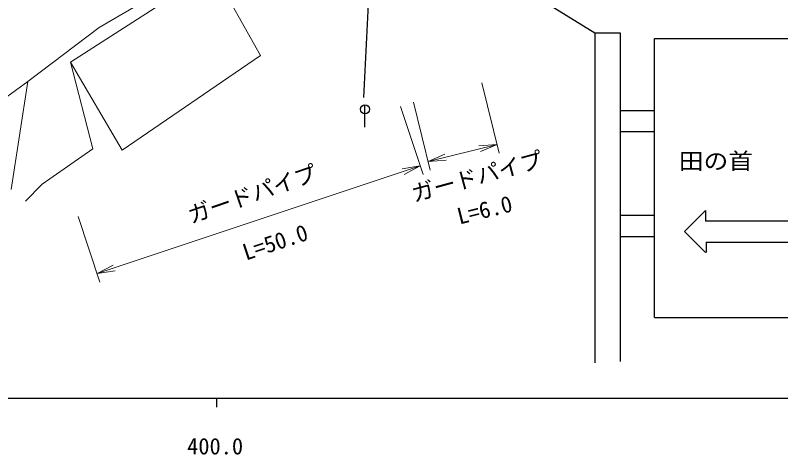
# Model space of a CAD drawing. Units: millimetres, scale not verified. Extents: x 40000 to 680000, y 20000 to 380000.
# Drawn here: x 445586 to 530848, y 198715 to 247674 of the extents above; entities that cross this region are included whole.
import ezdxf
from ezdxf.enums import TextEntityAlignment as Align

# ---------------------------------------------------------------- set-up
doc = ezdxf.new("R2010")
doc.units = ezdxf.units.MM
doc.header["$LTSCALE"] = 1000
doc.linetypes.add('DASHED', pattern=[7.5, 6, -1.5])
for name, color, linetype, lineweight in [('M-STR-HTXT', 7, 'Continuous', 13), ('M-STR-STRC', 7, 'Continuous', 25), ('M-TTL-BAND', 7, 'Continuous', 25), ('M-WORK', 1, 'Continuous', 13)]:
    doc.layers.add(name, color=color, linetype=linetype, lineweight=lineweight)
doc.styles.add('ＭＳ ゴシック', font='')
doc.styles.get('ＭＳ ゴシック').set_extended_font_data('MS Gothic')

# ---------------------------------------------------------------- blocks, each defined once
blk = doc.blocks.new('open_arrow')
at = {"color": 0, "linetype": 'Continuous', "lineweight": -2}
blk.add_lwpolyline([(7.5, 1.25), (0, 0), (7.5, -1.25)], dxfattribs=at)

msp = doc.modelspace()

# ---------------------------------------------------------------- linework, layer by layer
at = {"layer": 'M-STR-HTXT'}
for p, q in [((497559, 240139), (499498, 232327)), ((489937, 237984), (491814, 230420)), ((488493, 237520), (491016, 229951)), ((491573, 231391), (499257, 233297)), ((490700, 230900), (454700, 218900)), ((452578, 225266), (455016, 217951))]:
    msp.add_line(p, q, dxfattribs=at)
at = {"layer": 'M-STR-STRC'}
for p, q in [((468556, 271522), (510141, 245707)), ((484425, 238505), (485866, 268140)), ((510141, 245707), (510141, 208957)), ((510141, 245707), (512949, 245707)), ((512949, 245707), (512949, 209112)), ((516780, 213993), (516780, 245107)), ((516780, 245107), (556242, 245107)), ((484533, 235204), (484533, 237704)), ((512949, 237073), (516780, 237073)), ((512949, 234733), (516780, 234733)), ((516780, 225373), (512949, 225373)), ((520135, 223579), (522475, 225919)), ((522475, 225919), (522475, 224749)), ((534058, 224749), (522475, 224749)), ((522475, 221239), (520135, 223579)), ((512949, 223033), (516780, 223033)), ((522540, 222409), (534060, 222409)), ((522540, 222409), (522540, 221239)), ((516780, 213993), (556242, 213993))]:
    msp.add_line(p, q, dxfattribs=at)
msp.add_circle((484533, 237204), 500, dxfattribs=at)
at = {"layer": 'M-TTL-BAND'}
for p, q in [((40000, 205000), (579000, 205000)), ((468000, 205000), (468000, 204000))]:
    msp.add_line(p, q, dxfattribs=at)
at = {"layer": 'M-WORK'}
for p, q in [((454909, 246302), (475947, 258616)), ((446993, 240286), (454909, 246302)), ((454205, 232792), (451742, 242467)), ((445128, 228254), (446993, 240286)), ((448576, 228852), (454205, 232792)), ((446711, 226952), (448576, 228852))]:
    msp.add_line(p, q, dxfattribs=at)
msp.add_lwpolyline([(451742, 242467), (467574, 252652), (472901, 243193), (457495, 232652)], close=True, dxfattribs=at)
at = {"layer": 'M-WORK', "linetype": 'DASHED'}
msp.add_lwpolyline([(441924, 226905), (444246, 238304), (446993, 240286)], dxfattribs=at)

# ---------------------------------------------------------------- block references
at = {"layer": 'M-STR-HTXT', "xscale": 267, "yscale": 267}
for p, rotation in [((499257, 233297), 193.9), ((491573, 231391), 13.9), ((490700, 230900), 198.4), ((454700, 218900), 18.4)]:
    msp.add_blockref('open_arrow', p, dxfattribs=dict(at, rotation=rotation))

# ---------------------------------------------------------------- texts
at = {"layer": 'M-STR-HTXT', "style": 'ＭＳ ゴシック'}
for rotation, p in [(15.255, (490163, 226334)), (19.026, (465356, 223936))]:
    msp.add_text('ガードパイプ', height=1833, rotation=rotation, dxfattribs=at).set_placement(p, align=Align.BOTTOM_LEFT)
for s, rotation, p in [('L=6.0', 13.938, (498219, 224575)), ('L=50.0', 18.435, (475000, 221000))]:
    msp.add_text(s, height=1833, rotation=rotation, dxfattribs=at).set_placement(p, align=Align.BOTTOM_CENTER)
at = {"layer": 'M-STR-STRC', "style": 'ＭＳ ゴシック', "width": 1.1}
msp.add_text('田の首', height=1833, dxfattribs=at).set_placement((527756, 229962), align=Align.BOTTOM_RIGHT)
at = {"layer": 'M-TTL-BAND', "style": 'ＭＳ ゴシック'}
msp.add_text('400.0', height=1833, dxfattribs=at).set_placement((467844, 198195), align=Align.BOTTOM_CENTER)

doc.saveas('drawing.dxf')
